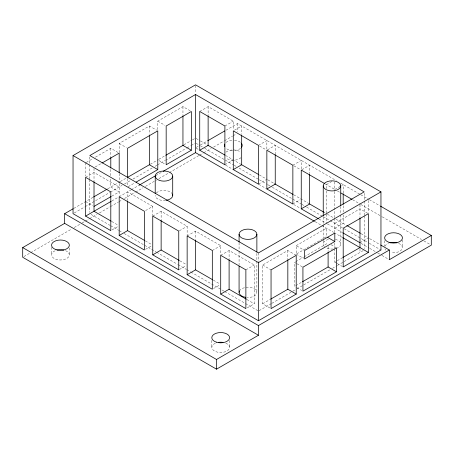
<?xml version="1.0" encoding="UTF-8"?>
<svg xmlns="http://www.w3.org/2000/svg" width="454" height="454" viewBox="0 0 454 454"><rect width="100%" height="100%" fill="white"/><g stroke="black" fill="none" stroke-linecap="round" stroke-linejoin="round"><path stroke-width="0.34" stroke-dasharray="2.27 1.7" d="M86.237 162.464L92.991 158.565M95.448 157.146L110.799 148.282L118.585 152.782M119.186 152.601L119.186 143.441L149.389 126.002L156.585 130.156M157.782 129.611L157.782 121.156L182.951 106.628L190.141 110.776M95.244 166.953L101.384 163.406M85.624 177.349L94.018 172.503L119.186 187.037M199.732 111.468L208.125 106.628L233.294 121.156L233.294 129.611M73.826 208.38L92.991 197.314M107.729 188.807L119.697 181.901M120.31 181.543L126.433 178.008M150.28 164.246L158.23 159.655M158.838 159.297L165.148 155.66M183.915 144.82L191.866 140.229M192.479 139.877L194.925 138.464M74.263 212.971L84.677 206.962M85.29 206.61L109.789 192.462M110.401 192.11L122.041 185.391M124.487 183.978L130.616 180.442M133.062 179.024L152.663 167.708M155.115 166.295L156.953 165.233M157.561 164.881L164.916 160.637M165.523 160.285L186.35 148.259M186.963 147.908L190.635 145.785M191.248 145.433L194.925 143.311M224.9 126.002L233.294 121.156M111.82 196.134L119.186 191.883L110.799 187.037L110.799 178.581M128.181 186.69L134.827 182.854M196.145 147.448L199.794 145.342M200.401 144.991L207.086 141.132M225.939 130.253L237.487 123.579L336.232 180.59M111.82 200.98L118.539 197.098M119.152 196.747L130.763 190.044M131.376 189.687L139.316 185.101M155.818 175.579L161.93 172.049M234.491 130.156L241.681 126.002L241.681 134.458M23.926 256.567L30.066 253.026M30.679 252.668L71.794 228.929M74.252 227.516L79.773 224.327M82.225 222.908L84.682 221.49M85.295 221.138L88.978 219.01M89.591 218.658L96.957 214.407M99.409 212.988L109.84 206.962M110.458 206.61L118.432 202.002M119.05 201.65L122.115 199.879M124.572 198.46L135.003 192.439M135.615 192.082L142.982 187.831M145.433 186.412L156.482 180.039M158.934 178.621L168.757 172.951M169.37 172.599L198.824 155.591M199.442 155.234L203.12 153.112M203.732 152.754L211.099 148.503M213.556 147.085L223.987 141.063M224.599 140.712L232.579 136.104M233.191 135.752L236.262 133.975M111.996 229.94L118.585 226.137M145.558 210.565L152.748 206.411L152.748 215.571M224.9 164.757L232.692 160.256M258.462 145.376L266.856 140.536L266.856 149.695M152.748 216.098L161.136 211.258L187.144 226.274L187.144 235.433M267.451 149.877L275.243 145.376L275.243 153.832M145.558 249.32L152.147 245.512M258.462 184.131L266.254 179.631M179.358 230.774L187.144 226.274M292.864 165.239L301.252 160.393L301.252 169.552M187.144 235.961L195.538 231.114L220.706 245.648L220.706 254.808M301.853 169.739L309.645 165.239L309.645 173.695M179.358 269.523L185.947 265.715M212.319 250.494L220.706 245.648M292.864 203.994L300.054 199.839M331.817 181.498L326.426 184.613L326.426 190.249M220.706 255.335L229.1 250.494L254.268 265.022L254.268 303.777L245.875 308.624M334.814 189.46L343.201 184.613L343.201 193.069M213.516 288.551L219.509 285.095M245.875 269.869L254.268 265.022M269.852 307.931L262.656 303.777L262.656 265.022L287.83 250.494L296.218 255.335M296.218 245.648L326.426 228.209L326.426 236.687L296.218 254.127L296.218 245.648L304.01 250.148M334.814 223.368L359.982 208.834L368.376 213.681M334.814 228.209L343.201 223.368L343.201 214.912M295.758 261.657L303.692 257.077M304.305 256.726L328.1 242.986M359.982 242.742L367.774 238.248M262.656 303.777L270.028 299.526M334.814 248.73L334.814 262.117L336.652 261.056M337.271 260.704L342.18 257.866M295.758 285.634L301.865 282.11M259.075 310.689L271.305 303.63M271.918 303.278L292.098 291.621M292.711 291.269L296.383 289.153M296.99 288.801L303.107 285.271M303.72 284.913L330.018 269.733M332.464 268.32L336.743 265.851M337.356 265.494L343.474 261.964M344.081 261.612L364.176 250.012M340.528 183.07L360.153 194.403M360.765 194.755L368.739 199.357M369.352 199.715L379.782 205.73M259.569 146.018L266.316 149.911M293.914 165.846L300.661 169.739M325.195 183.904L335.007 189.573M337.458 190.986L339.915 192.405M352.616 199.737L360.153 204.09M360.765 204.442L381.621 216.484M382.234 216.836L421.488 239.502M423.94 240.915L430.074 244.456M196.151 138.464L199.828 140.592M200.441 140.944L207.189 144.843M225.593 155.467L240.921 164.314M259.325 174.938L267.298 179.546M267.911 179.898L274.046 183.439M293.67 194.772L309.004 203.619M323.764 212.143L324.99 212.852M327.402 214.243L333.588 217.812M335.988 219.203L346.413 225.224M361.009 233.645L369.108 238.322M369.721 238.679L380.151 244.7M157.782 121.156L164.972 125.31M196.151 143.311L199.834 145.439M200.447 145.791L202.291 146.858M204.748 148.276L233.606 164.933M234.219 165.29L236.057 166.351M239.127 168.128L258.774 179.466M259.393 179.824L267.372 184.432M267.985 184.784L271.668 186.912M272.286 187.269L301.144 203.925M301.757 204.283L306.053 206.763M306.666 207.115L322.629 216.337M323.242 216.689L343.508 228.385M344.121 228.742L368.682 242.918M369.295 243.276L380.957 250.012M196.151 148.157L198.602 149.57M225.593 165.154L232.947 169.399M258.712 184.273L266.072 188.523M293.67 204.459L300.417 208.352M318.816 218.976L325.195 222.659M327.402 223.936L342.18 232.465M361.134 243.406L369.108 248.015M369.721 248.366L377.081 252.617M377.694 252.969L381.377 255.097M381.99 255.449L389.35 259.699M315.121 221.683L321.25 225.224M321.863 225.581L333.616 232.363M334.133 232.658L342.1 237.266M331.097 244.717L335.892 247.481M158.979 160.602L164.972 164.064M334.814 262.117L336.613 263.155M337.209 263.502L343.201 266.963M119.186 143.441L126.377 147.595M296.218 254.127L303.408 258.281M296.337 263.399L294.538 262.361L294.538 286.338L296.337 287.376M296.939 263.746L302.931 267.207M262.656 265.022L271.049 269.869M296.939 287.723L301.734 290.492M152.748 206.411L127.574 191.883L127.574 200.333M85.624 201.57L92.82 205.719M111.82 221.535L118.573 225.434M145.382 240.909L152.135 244.808M179.886 260.834L185.936 264.324M213.34 280.146L219.481 283.693M246.902 299.526L254.268 303.777M91.05 214.39L110.061 225.366M110.674 225.717L118.642 230.32M119.254 230.672L121.712 232.09M124.163 233.504L156.051 251.919M156.664 252.271L177.514 264.307M178.127 264.665L186.1 269.267M186.713 269.619L190.391 271.742M191.003 272.099L224.123 291.218M224.736 291.57L244.973 303.255M245.586 303.607L257.849 310.689M402.443 239.973L402.443 247.589M384.646 240.665L384.646 246.204M368.376 200.554L368.376 212.534M364.176 193.296L364.176 200.384M364.176 201.094L364.176 215.275M364.176 215.985L364.176 248.593M359.982 204.697L359.982 217.375M359.982 248.974L359.982 252.43M343.201 205.753L343.201 212.092M340.733 206.445L340.733 214.243M340.733 214.952L340.733 244.014M334.814 181.884L334.814 191.043M334.814 191.571L334.814 217.642M334.814 218.346L334.814 231.824M334.814 243.094L334.814 248.026M328.1 246.511L328.1 251.448M326.426 190.958L326.426 213.505M326.426 214.209L326.426 223.368M323.237 217.08L323.237 224.168M323.237 224.878L323.237 239.054M323.237 239.763L323.237 244.014M287.83 250.494L287.83 258.95M258.462 252.912L258.462 261.419M256.873 253.406L256.873 260.494M256.873 261.203L256.873 292.393M239.076 242.771L239.076 250.568M239.076 251.278L239.076 264.75M237.487 123.579L237.487 131.887M229.605 340.455L229.605 347.372M229.1 250.494L229.1 258.95M211.808 340.455L211.808 347.372M208.125 106.628L208.125 115.083M195.538 85.539L195.538 93.337M195.538 231.114L195.538 239.57M182.951 106.628L182.951 115.083M161.136 211.258L161.136 219.713M149.389 126.002L149.389 134.458M127.574 178.581L127.574 185.629M119.186 173.564L119.186 182.724M119.186 183.427L119.186 195.492M110.799 148.282L110.799 156.738M110.799 169.421L110.799 175.766M94.018 168.366L94.018 181.05M89.824 156.971L89.824 164.059M89.824 164.768L89.824 178.944M89.824 179.653L89.824 212.262M85.624 162.816L85.624 176.203M69.354 247.935L69.354 254.853M51.557 247.243L51.557 254.853M239.377 291.065A8.898 5.136 0 0 1 249.904 287.376A8.898 5.136 0 0 1 256.737 293.284A8.898 5.136 0 0 1 246.811 297.489M335.33 239.349A8.745 5.051 0 0 1 340.71 243.684A8.745 5.051 0 0 1 336.357 248.389M333.128 249.025A8.745 5.051 0 0 1 325.796 247.589M324.406 246.539A8.745 5.051 0 0 1 329.173 239.235M165.676 200.407A8.745 5.051 0 0 1 155.217 195.453M156.392 192.927A8.745 5.051 0 0 1 165.108 190.447A8.745 5.051 0 0 1 172.418 194.147M225.808 343.167A8.898 5.136 0 0 1 227.182 350.897A8.898 5.136 0 0 1 213.726 350.562A8.898 5.136 0 0 1 216.257 342.923M65.558 250.642A8.898 5.136 0 0 1 66.931 258.377A8.898 5.136 0 0 1 53.476 258.042A8.898 5.136 0 0 1 56.007 250.404M241 157.634A8.898 5.136 0 0 1 234.457 160.16M233.294 160.205A8.898 5.136 0 0 1 226.001 158.015M226.001 152.118A8.898 5.136 0 0 1 232.715 149.939M233.294 149.928A8.898 5.136 0 0 1 240.586 152.118M398.646 243.378A8.898 5.136 0 0 1 401.608 249.757A8.898 5.136 0 0 1 391.24 252.549M385.838 250.154A8.898 5.136 0 0 1 384.947 248.917M384.947 246.255A8.898 5.136 0 0 1 388.442 243.378M240.586 148.327A8.898 5.136 0 0 1 233.294 150.518M232.715 150.507A8.898 5.136 0 0 1 226.001 148.327M226.001 142.431A8.898 5.136 0 0 1 233.294 140.241M234.457 140.286A8.898 5.136 0 0 1 240.586 142.431"/><path stroke-width="0.68" d="M73.043 155.552L195.538 84.83L380.957 191.883L380.957 250.012L258.462 320.734L73.043 213.681L73.043 155.552L258.462 262.605L380.957 191.883M195.538 94.517L89.824 155.552L258.462 252.912L364.176 191.883L195.538 94.517L195.538 152.646L314.509 221.331M101.997 163.054L119.186 153.129L119.186 172.855M64.65 213.681L258.462 325.575L258.462 335.262L64.65 223.368L64.65 213.681L73.213 208.738M93.609 196.962L107.116 189.165M127.642 177.31L149.667 164.598M165.761 155.302L183.303 145.178M380.395 206.088L431.3 235.478L431.3 245.166L216.513 369.17L22.7 257.276L22.7 247.589L64.65 223.368M94.018 206.411L111.207 196.491M136.035 182.156L157.782 169.597L157.782 130.848L127.574 148.282L127.574 177.877M191.344 150.223L166.17 164.757L166.17 126.002L191.344 111.468L191.344 150.223L182.951 145.376L182.951 115.787M207.699 140.78L224.719 130.951M85.624 216.104L110.799 230.632L110.799 191.883L85.624 177.349L85.624 216.104L111.207 201.332M139.316 185.101L155.206 175.931M163.151 171.345L195.538 152.646M199.732 150.223L224.9 164.757L224.9 126.002L199.732 111.468L199.732 150.223L208.125 145.376L208.125 115.787M119.186 235.478L144.355 250.006L144.355 211.258L119.186 196.724L119.186 235.478L127.574 230.632L144.764 240.558M233.294 169.597L258.462 184.131L258.462 145.376L233.294 130.848L233.294 169.597L241.681 164.757L241.681 135.161M152.748 254.853L178.757 269.869L178.757 231.114L152.748 216.098L152.748 254.853L161.136 250.006L179.285 260.488M266.856 188.977L292.864 203.994L292.864 165.239L266.856 150.223L266.856 188.977L275.243 184.131L275.243 154.536M187.144 274.715L212.319 289.243L212.319 250.494L187.144 235.961L187.144 274.715L195.538 269.869L212.727 279.795M324.582 183.552L301.252 170.085L301.252 208.834L309.645 203.994L309.645 174.398M220.706 294.09L245.875 308.624L245.875 269.869L220.706 255.335L220.706 294.09L229.1 289.243L246.289 299.169M334.814 241.534L304.611 258.973L304.611 250.494L334.814 233.055L334.814 241.534L327.623 237.38M270.641 299.169L287.83 289.243L296.218 294.09L296.218 255.335L271.049 269.869L271.049 308.624L296.218 294.09M342.793 257.509L359.982 247.589L359.982 217.994M302.472 281.758L328.1 266.963L336.493 271.81L336.493 247.827L302.931 267.207L302.931 291.184L336.493 271.81M368.376 252.43L343.201 266.963L343.201 228.209L368.376 213.681L368.376 252.43L342.713 237.618M258.462 325.575L389.35 250.012L389.35 259.699L431.3 235.478M22.7 247.589L216.513 359.483L258.462 335.262M340.954 193.001L352.003 199.385M207.801 145.195L224.974 155.109M241.539 164.671L258.712 174.586M274.659 183.791L293.057 194.414M309.617 203.977L323.764 212.143M346.884 225.496L360.391 233.294M380.764 245.052L389.35 250.012M301.252 208.834L318.441 218.76M342.793 232.817L359.982 242.742M157.782 169.597L149.389 164.757L149.389 135.865M111.207 221.183L94.018 211.258L94.018 181.662M343.201 193.773L343.201 204.345M340.733 185.885A8.745 5.051 0 0 1 327.612 190.26A8.745 5.051 0 0 1 327.612 181.515A8.745 5.051 0 0 1 340.733 185.885L340.733 205.736M328.1 252.152L328.1 266.963M323.237 185.885L323.237 215.661M287.83 259.654L287.83 289.243M258.462 262.605L258.462 320.734M256.873 234.264A8.898 5.136 0 0 1 243.526 238.713A8.898 5.136 0 0 1 243.526 229.815A8.898 5.136 0 0 1 256.873 234.264L256.873 251.987M239.076 234.264L239.076 242.061M239.076 266.163L239.076 292.393M229.1 259.654L229.1 289.243M216.513 359.483L216.513 369.17M195.538 240.279L195.538 269.869M172.713 176.078A8.745 5.051 0 0 1 159.592 180.448A8.745 5.051 0 0 1 159.592 171.703A8.745 5.051 0 0 1 172.713 176.078L172.713 195.453M161.136 220.417L161.136 250.006M155.217 176.078L155.217 193.376M127.574 201.043L127.574 230.632M110.799 157.442L110.799 168.014M245.671 297.359A8.898 5.136 0 0 1 239.377 291.065M172.418 194.147A8.745 5.051 0 0 1 166.232 200.333M218.402 342.412A8.898 5.136 0 0 1 223.01 342.412M57.051 250.109A8.898 5.136 0 0 1 63.861 250.109M390.139 242.839A8.898 5.136 0 0 1 396.949 242.839M241.358 143.209A8.898 5.136 0 0 1 241.358 147.55M224.696 146.71A8.898 5.136 0 0 1 224.696 144.049M56.007 249.615A8.898 5.136 0 0 0 69.354 245.166A8.898 5.136 0 0 0 56.007 240.716A8.898 5.136 0 0 0 56.007 249.615M216.257 342.134A8.898 5.136 0 0 0 229.605 337.685A8.898 5.136 0 0 0 216.257 333.236A8.898 5.136 0 0 0 216.257 342.134M389.095 242.351A8.898 5.136 0 0 0 402.443 237.902A8.898 5.136 0 0 0 389.095 233.452A8.898 5.136 0 0 0 389.095 242.351"/></g></svg>
